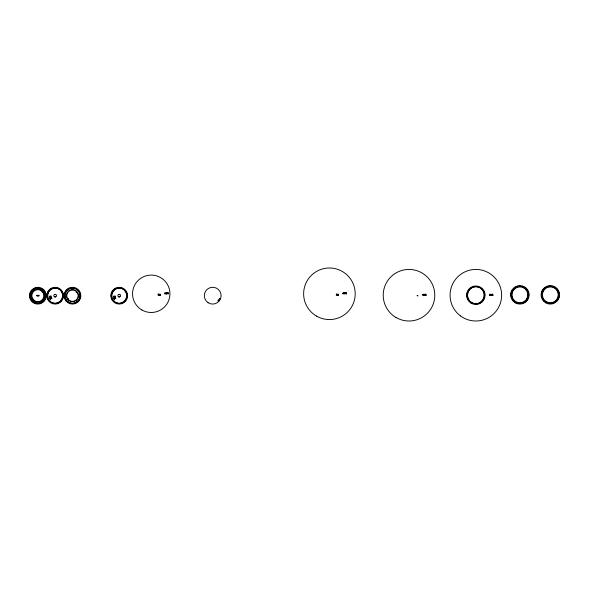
<?xml version="1.0" encoding="UTF-8"?>
<svg xmlns="http://www.w3.org/2000/svg" width="589" height="589" viewBox="0 0 589 589"><rect width="100%" height="100%" fill="white"/><g stroke="black" fill="none" stroke-linecap="round" stroke-linejoin="round"><path stroke-width="0.88" d="M115.451 297.828C115.127 299.227 116.57 297.872 115.473 297.806M166.113 292.91C164.029 293.175 168.285 292.667 166.201 292.947M423.874 295.185C421.812 295.428 426.016 295.03 423.955 295.258M489.879 295.185C489.01 296.311 489.695 292.807 489.555 294.794M490.011 295.258C491.123 294.323 490.379 296.451 489.481 294.861M50.367 297.843C50.279 298.608 51.42 298.417 50.382 297.747M114.443 297.754C115.569 298.078 114.303 298.895 114.48 297.879M51.574 297.695L51.405 298.373M55.808 296.827L54.49 296.827A1.318 1.318 0 0 1 54.49 294.537L55.808 294.537M119.876 296.827L118.558 296.827A1.318 1.318 0 0 1 118.558 294.537L119.876 294.537M51.596 297.688L51.854 298.373M32.955 299.249L33.536 299.241L33.418 299.808L32.947 299.241M51.405 298.498L51.854 298.498M113.913 298.505L114.34 297.695L113.994 298.343L113.648 297.688L113.868 298.468M54.49 296.827A1.318 1.318 0 0 0 56.47 295.678A1.318 1.318 0 0 0 54.49 294.537M78.3 294.176A6.023 6.023 0 0 1 78.308 297.173M78.072 297.894A6.023 6.023 0 0 1 77.343 299.212M76.865 299.801A6.023 6.023 0 0 1 74.332 301.406M73.603 301.597A6.023 6.023 0 0 1 68.081 299.801L68.199 299.212L67.595 299.219A6.023 6.023 0 0 1 66.866 297.901M66.631 297.18A6.023 6.023 0 0 1 66.631 294.183M66.866 293.462A6.023 6.023 0 0 1 67.595 292.137M68.074 291.555A6.023 6.023 0 0 1 70.606 289.95M71.335 289.759A6.023 6.023 0 0 1 73.596 289.759M74.324 289.95A6.023 6.023 0 0 1 76.857 291.548L76.739 292.144L77.336 292.137A6.023 6.023 0 0 1 78.065 293.455M118.558 296.827A1.318 1.318 0 0 0 120.539 295.678A1.318 1.318 0 0 0 118.558 294.537M470.287 301.929L470.994 302.024L470.287 301.929M514.315 301.561L515.022 301.656L514.315 301.561M544.744 301.561L545.451 301.656L544.744 301.561M29.87 296.598L30.584 296.694L29.87 296.598M45.095 294.662L45.809 294.758L45.095 294.662M47.179 296.598L47.886 296.694L47.179 296.598M62.405 294.662L63.111 294.758L62.405 294.662M64.503 296.598L65.21 296.694L64.503 296.598M79.729 294.662L80.435 294.758L79.729 294.662M111.247 296.598L111.954 296.694L111.247 296.598M126.473 294.662L127.18 294.758L126.473 294.662M483.355 298.49L484.062 298.586L483.355 298.49M527.398 298.122L528.112 298.218L527.398 298.122M557.835 298.122L558.541 298.218L557.835 298.122M476.707 286.725L477.392 286.917L476.737 286.629M520.75 286.335L521.456 286.438L520.75 286.335M551.179 286.335L551.886 286.438L551.179 286.335M30.356 298.454L31.062 298.557L30.356 298.454M44.617 292.799L45.324 292.902L44.646 292.704M47.657 298.454L48.364 298.557L47.657 298.454M61.926 292.799L62.603 292.991L61.948 292.704M64.981 298.454L65.688 298.557L64.981 298.454M79.25 292.799L79.927 292.991L79.272 292.704M111.726 298.454L112.433 298.557L111.726 298.454M125.994 292.799L126.672 292.991L126.017 292.704M467.018 296.142L467.725 296.245L467.018 296.142M511.038 295.766L511.745 295.869L511.038 295.766M541.475 295.766L542.182 295.869L541.475 295.766M478.592 303.114L479.299 303.225L478.592 303.114M522.634 302.753L523.341 302.864L522.634 302.753M553.064 302.753L553.77 302.864L553.064 302.753M31.283 300.14L31.99 300.25L31.283 300.14M43.689 291.106L44.396 291.216L43.689 291.106M48.585 300.14L49.292 300.25L48.585 300.14M50.978 296.252L50.978 296.252M60.998 291.106L61.705 291.216L60.998 291.106M65.909 300.14L66.616 300.25L65.909 300.14M78.322 291.106L79.029 291.216L78.322 291.106M112.654 300.14L113.36 300.25L112.654 300.14M115.046 296.252L115.046 296.252M125.067 291.106L125.774 291.216L125.067 291.106M158.11 294.971L158.809 295.089L158.11 294.971M158.124 294.139L158.831 294.25L158.124 294.139M159.663 295.244L160.37 295.354L159.663 295.244M159.685 294.228L160.392 294.338L159.685 294.228M164.559 293.727C165.207 294.677 165.163 291.216 164.559 293.727M165.406 293.727L166.113 293.837L165.406 293.727M166.201 293.727L166.908 293.837L166.201 293.727M167.57 292.77L168.277 292.88L167.57 292.77M167.688 293.727L168.395 293.837L167.688 293.727M336.29 294.971L336.996 295.089L336.29 294.971M336.312 294.139L337.011 294.25L336.312 294.139M337.843 295.244L338.55 295.354L337.843 295.244M337.865 294.228L338.572 294.338L337.865 294.228M342.739 293.727C343.409 294.691 343.35 291.216 342.739 293.727M343.586 293.727C344.97 293.985 345.412 293.653 343.586 293.727M343.586 292.895L344.293 293.005L343.586 292.895M344.381 292.851L345.088 292.961L344.381 292.851M345.75 292.77L346.457 292.88L345.75 292.77M345.868 293.727L346.575 293.837L345.868 293.727M422.32 294.382C422.909 296.812 423.012 293.933 422.32 294.382M423.16 294.331L423.866 294.448L423.16 294.331M423.962 294.286L424.669 294.397L423.962 294.286M425.324 294.213L426.031 294.323L425.324 294.213M425.449 295.163L426.156 295.273L425.449 295.163M482.398 290.149L483.105 290.259L482.398 290.149M490.011 294.331C491.336 294.581 491.911 294.147 490.011 294.331M490.806 295.163L491.513 295.273L490.806 295.163M492.176 294.213L492.883 294.323L492.176 294.213M492.294 295.163L493 295.273L492.294 295.163M526.441 289.766L527.148 289.876L526.441 289.766M556.877 289.766L557.584 289.876L556.877 289.766M468.888 289.759L469.595 289.876L468.888 289.759M512.916 289.376L513.623 289.493L512.916 289.376M543.352 289.376L544.059 289.493L543.352 289.376M32.601 301.531L33.301 301.656L32.601 301.531M42.371 289.7L43.078 289.817L42.371 289.7M49.903 301.531L50.61 301.656L49.903 301.531M59.68 289.7L60.387 289.817L59.68 289.7M67.227 301.531L67.934 301.656L67.227 301.531M77.004 289.7L77.711 289.817L77.004 289.7M113.972 301.531L114.678 301.656L113.972 301.531M123.749 289.7L124.456 289.817L123.749 289.7M471.951 302.923L472.658 303.041L471.951 302.923M515.979 302.555L516.686 302.672L515.979 302.555M546.415 302.555L547.122 302.672L546.415 302.555M483.908 296.613L484.607 296.738L483.908 296.613M527.95 296.238L528.657 296.363L527.95 296.238M558.387 296.238L559.086 296.363L558.387 296.238M49.594 296.525C50.625 296.341 49.675 295.59 49.638 296.495M51.14 296.245C50.499 297.659 50.544 294.839 51.14 296.245M113.662 296.525C114.649 296.311 113.751 295.619 113.699 296.495M115.208 296.245C114.583 297.644 114.612 294.846 115.208 296.245M474.763 286.659L475.47 286.784L474.763 286.659M518.799 286.269L519.505 286.394L518.799 286.269M549.235 286.269L549.942 286.394L549.235 286.269M34.221 302.562L34.928 302.687L34.221 302.562M40.751 288.669L41.451 288.794L40.751 288.669M51.53 302.562L52.237 302.687L51.53 302.562M58.053 288.669L58.76 288.794L58.053 288.669M68.854 302.562L69.554 302.687L68.854 302.562M75.377 288.669L76.084 288.794L75.377 288.669M115.599 302.562L116.305 302.687L115.599 302.562M122.122 288.669L122.829 288.794L122.122 288.669M467.46 298.019L468.167 298.152L467.46 298.019M511.488 297.651L512.187 297.776L511.488 297.651M541.917 297.651L542.624 297.776L541.917 297.651M480.315 302.194L481.014 302.326L480.315 302.194M524.357 301.833L525.057 301.966L524.357 301.833M554.786 301.833L555.493 301.966L554.786 301.833M36.054 303.151L36.761 303.283L36.054 303.151M38.918 288.073L39.625 288.205L38.918 288.073M53.363 303.151L54.063 303.283L53.363 303.151M56.227 288.073L56.927 288.205L56.227 288.073M70.687 303.151L71.387 303.283L70.687 303.151M73.551 288.073L74.251 288.205L73.551 288.073M117.432 303.151L118.131 303.283L117.432 303.151M120.296 288.073L120.995 288.205L120.296 288.073M481.088 288.706L481.787 288.838L481.088 288.706M525.13 288.315L525.83 288.455L525.13 288.315M555.56 288.315L556.266 288.455L555.56 288.315M467.843 291.386L468.542 291.526L467.843 291.386M511.863 291.003L512.57 291.143L511.863 291.003M542.3 291.003L542.999 291.143L542.3 291.003M36.503 295.501C37.644 297.703 42.15 294.176 36.503 295.501M37.004 287.947L37.703 288.087L37.004 287.947M37.976 303.269L38.675 303.409L37.976 303.269M54.306 287.947L55.005 288.087L54.306 287.947M55.285 303.269L55.984 303.409L55.285 303.269M71.63 287.947L72.329 288.087L71.63 287.947M72.602 303.269L73.308 303.409L72.602 303.269M118.374 287.947L119.074 288.087L118.374 287.947M119.346 303.269L120.053 303.409L119.346 303.269M473.806 303.512L474.506 303.652L473.806 303.512M517.834 303.144L518.541 303.291L517.834 303.144M548.271 303.144L548.97 303.291L548.271 303.144M484.018 294.662L484.718 294.802L484.018 294.662M528.068 294.286L528.767 294.426L528.068 294.286M558.497 294.286L559.197 294.426L558.497 294.286M35.112 288.308L35.811 288.455L35.112 288.308M39.868 302.901L40.567 303.048L39.868 302.901M52.421 288.308L53.12 288.455L52.421 288.308M57.17 302.901L57.869 303.048L57.17 302.901M69.745 288.308L70.444 288.455L69.745 288.308M74.494 302.901L75.193 303.048L74.494 302.901M116.489 288.308L117.189 288.455L116.489 288.308M121.238 302.901L121.938 303.048L121.238 302.901M472.864 287.027L473.563 287.182L472.864 287.027M516.892 286.644L517.591 286.791L516.892 286.644M547.328 286.644L548.028 286.791L547.328 286.644M468.321 299.757L469.021 299.911L468.321 299.757M512.349 299.389L513.048 299.536L512.349 299.389M542.778 299.389L543.478 299.536L542.778 299.389M481.787 300.913L482.487 301.067L481.787 300.913M525.83 300.545L526.529 300.699L525.83 300.545M556.266 300.545L556.958 300.699L556.266 300.545M33.374 289.125L34.074 289.28L33.374 289.125M41.605 302.076L42.305 302.231L41.605 302.076M50.683 289.125L51.376 289.28L50.683 289.125M58.915 302.076L59.607 302.231L58.915 302.076M68 289.125L68.699 289.28L68 289.125M76.239 302.076L76.931 302.231L76.239 302.076M114.745 289.125L115.444 289.28L114.745 289.125M122.983 302.076L123.675 302.231L122.983 302.076M479.483 287.594L480.182 287.749L479.483 287.594M523.525 287.204L524.217 287.366L523.525 287.204M553.954 287.204L554.654 287.366L553.954 287.204M467.187 293.204L467.887 293.366L467.187 293.204M511.215 292.829L511.907 292.991L511.215 292.829M541.644 292.829L542.344 292.991L541.644 292.829M31.894 290.348L32.586 290.51L31.894 290.348M43.085 300.846L43.785 301.008L43.085 300.846M49.196 290.348L49.896 290.51L49.196 290.348M60.395 300.846L61.094 301.008L60.395 300.846M66.52 290.348L67.22 290.51L66.52 290.348M77.719 300.846L78.411 301.008L77.719 300.846M113.265 290.348L113.964 290.51L113.265 290.348M124.463 300.846L125.155 301.008L124.463 300.846M217.952 300.846L218.652 301.008L217.952 300.846M475.743 303.666L476.442 303.828L475.743 303.666M519.778 303.306L520.477 303.468L519.778 303.306M550.214 303.306L550.906 303.468L550.214 303.306M483.687 292.733L484.386 292.902L483.687 292.733M527.737 292.35L528.429 292.519L527.737 292.35M558.166 292.35L558.865 292.519L558.166 292.35M30.768 291.901L31.46 292.07L30.768 291.901M44.219 299.286L44.911 299.455L44.219 299.286M48.07 291.901L48.762 292.07L48.07 291.901M61.528 299.286L62.22 299.455L61.528 299.286M65.394 291.901L66.086 292.07L65.394 291.901M78.845 299.286L79.544 299.455L78.845 299.286M112.138 291.901L112.83 292.07L112.138 291.901M125.59 299.286L126.289 299.455L125.59 299.286M219.086 299.286L219.778 299.455L219.086 299.286M471.097 287.83L471.76 288.087L471.134 287.741M515.125 287.439L515.817 287.609L515.125 287.439M545.561 287.439L546.253 287.609L545.561 287.439M469.558 301.251L470.25 301.428L469.558 301.251M513.586 300.883L514.278 301.06L513.586 300.883M544.015 300.883L544.707 301.06L544.015 300.883M30.061 293.683L30.753 293.859L30.061 293.683M44.926 297.489L45.618 297.673L44.926 297.489M47.363 293.683L48.055 293.859L47.363 293.683M62.235 297.489L62.927 297.673L62.235 297.489M64.687 293.683L65.379 293.859L64.687 293.683M79.559 297.489L80.251 297.673L79.559 297.489M111.431 293.683L112.124 293.859L111.431 293.683M126.304 297.489L126.996 297.673L126.304 297.489M482.936 299.322L483.628 299.507L482.936 299.322M526.978 298.954L527.67 299.131L526.978 298.954M557.415 298.954L558.107 299.131L557.415 298.954M477.672 286.88L478.364 287.057L477.672 286.88M521.714 286.49L522.399 286.674L521.714 286.49M552.143 286.49L552.835 286.674L552.143 286.49M29.818 295.59L30.51 295.774L29.818 295.59M45.169 295.582L45.861 295.766L45.169 295.582M47.127 295.59L47.819 295.774L47.127 295.59M62.471 295.582L63.163 295.766L62.471 295.582M64.451 295.59L65.136 295.774L64.451 295.59M79.795 295.582L80.487 295.766L79.795 295.582M111.196 295.59L111.888 295.774L111.196 295.59M126.539 295.582L127.231 295.766L126.539 295.582M466.974 295.126L467.659 295.31L466.974 295.126M510.994 294.75L511.686 294.934L510.994 294.75M541.431 294.75L542.116 294.934L541.431 294.75M477.672 303.379L478.364 303.563L477.672 303.379M521.714 303.011L522.399 303.202L521.714 303.011M552.143 303.011L552.835 303.202L552.143 303.011M30.061 297.497L30.753 297.688L30.061 297.497M44.926 293.668L45.618 293.859L44.926 293.668M47.37 297.497L48.055 297.688L47.37 297.497M62.235 293.668L62.92 293.859L62.235 293.668M64.694 297.497L65.379 297.688L64.694 297.497M79.552 293.668L80.244 293.859L79.552 293.668M111.439 297.497L112.124 297.688L111.439 297.497M126.304 293.668L126.988 293.859L126.304 293.668M482.936 290.929L483.621 291.121L482.936 290.929M526.978 290.546L527.67 290.738L526.978 290.546M557.415 290.546L558.1 290.738L557.415 290.546M469.558 289L470.243 289.199L469.558 289M513.586 288.617L514.271 288.816L513.586 288.617M544.015 288.617L544.707 288.816L544.015 288.617M30.775 299.278L31.46 299.477L30.775 299.278M44.219 291.879L44.904 292.078L44.219 291.879M48.077 299.278L48.769 299.477L48.077 299.278M61.521 291.879L62.213 292.078L61.558 291.791M65.401 299.278L66.086 299.477L65.401 299.278M78.845 291.879L79.493 292.159L78.882 291.791M112.146 299.278L112.83 299.477L112.146 299.278M125.59 291.879L126.237 292.159L125.626 291.791M471.097 302.429L471.789 302.628L471.097 302.429M515.125 302.061L515.817 302.26L515.125 302.061M545.561 302.061L546.246 302.26L545.561 302.061M483.694 297.519L484.379 297.725L483.694 297.519M527.737 297.151L528.429 297.349L527.737 297.151M558.173 297.151L558.858 297.349L558.173 297.151M475.75 286.585L476.435 286.791L475.75 286.585M519.785 286.202L520.47 286.401L519.785 286.202M550.222 286.202L550.906 286.401L550.222 286.202M31.909 300.832L32.594 301.038L31.909 300.832M43.085 290.318L43.77 290.524L43.085 290.318M49.211 300.832L49.896 301.038L49.211 300.832M60.395 290.318L61.079 290.524L60.395 290.318M66.535 300.832L67.22 301.038L66.535 300.832M77.719 290.318L78.403 290.524L77.719 290.318M113.279 300.832L113.964 301.038L113.279 300.832M124.463 290.318L125.148 290.524L124.463 290.318M467.195 297.047L467.88 297.254L467.195 297.047M511.223 296.672L511.907 296.885L511.223 296.672M541.652 296.672L542.336 296.885L541.652 296.672M479.49 302.658L480.175 302.871L479.49 302.658M523.533 302.297L524.21 302.503L523.533 302.297M553.962 302.297L554.647 302.503L553.962 302.297M33.389 302.054L34.074 302.267L33.389 302.054M41.605 289.089L42.29 289.302L41.605 289.089M50.698 302.054L51.376 302.267L50.698 302.054M58.915 289.089L59.592 289.302L58.915 289.089M68.022 302.054L68.699 302.267L68.022 302.054M76.231 289.089L76.916 289.302L76.231 289.089M114.767 302.054L115.444 302.267L114.767 302.054M122.976 289.089L123.661 289.302L122.976 289.089M481.795 289.346L482.479 289.56L481.795 289.346M525.837 288.956L526.522 289.17L525.837 288.956M556.274 288.956L556.951 289.17L556.274 288.956M468.329 290.495L469.013 290.716L468.329 290.495M512.356 290.112L513.034 290.333L512.356 290.112M542.786 290.112L543.47 290.333L542.786 290.112M35.134 302.864L35.811 303.085L35.134 302.864M39.868 288.264L40.545 288.485L39.868 288.264M52.436 302.864L53.12 303.085L52.436 302.864M57.17 288.264L57.855 288.485L57.17 288.264M69.76 302.864L70.444 303.085L69.76 302.864M74.494 288.264L75.171 288.485L74.494 288.264M116.504 302.864L117.189 303.085L116.504 302.864M121.238 288.264L121.923 288.485L121.238 288.264M472.871 303.225L473.556 303.445L472.871 303.225M516.906 302.856L517.584 303.077L516.906 302.856M547.336 302.856L548.02 303.077L547.336 302.856M417.181 295.597L417.859 295.818L417.181 295.597M484.025 295.597L484.71 295.818L484.025 295.597M528.075 295.222L528.753 295.442L528.075 295.222M558.512 295.222L559.189 295.442L558.512 295.222M37.976 287.903L38.653 288.131L37.976 287.903M37.026 303.225L37.703 303.453L37.026 303.225M55.285 287.903L55.962 288.131L55.285 287.903M54.328 303.225L55.005 303.453L54.328 303.225M72.609 287.903L73.286 288.131L72.609 287.903M71.652 303.225L72.329 303.453L71.652 303.225M119.353 287.903L120.031 288.131L119.353 287.903M118.396 303.225L119.074 303.453L118.396 303.225M473.814 286.74L474.491 286.968L473.814 286.74M517.849 286.357L518.526 286.585L517.893 286.269M548.285 286.357L548.963 286.585L548.322 286.269M467.857 298.866L468.491 299.183L467.894 298.785M511.878 298.498L512.511 298.814L511.922 298.417M542.314 298.498L542.948 298.814L542.351 298.417M42.261 291.54L42.143 292.115L42.725 292.107L42.246 291.533M68.538 298.94L68.81 300.11A5.75 5.75 0 0 0 77.505 292.902L76.401 292.416L76.128 291.246A5.75 5.75 0 0 0 67.433 298.454L68.538 298.94M481.095 301.553L481.773 301.782L481.095 301.553M525.145 301.185L525.815 301.421L525.145 301.185M555.574 301.185L556.252 301.421L555.574 301.185M36.062 288.021L36.732 288.257L36.062 288.021M38.948 303.099L39.618 303.335L38.948 303.099M53.363 288.021L54.041 288.257L53.363 288.021M56.249 303.099L56.927 303.335L56.249 303.099M70.687 288.021L71.365 288.257L70.687 288.021M73.573 303.099L74.251 303.335L73.573 303.099M117.432 288.021L118.109 288.257L117.432 288.021M120.318 303.099L120.995 303.335L120.318 303.099M480.329 288.058L480.999 288.293L480.329 288.058M524.372 287.675L525.042 287.911L524.372 287.675M554.801 287.675L555.479 287.911L554.801 287.675M467.475 292.232L468.152 292.475L467.475 292.232M511.502 291.849L512.172 292.092L511.502 291.849M541.932 291.849L542.609 292.092L541.932 291.849M34.228 288.617L34.906 288.86L34.228 288.617M40.774 302.496L41.451 302.739L40.774 302.496M51.537 288.617L52.207 288.86L51.537 288.617M58.083 302.496L58.753 302.739L58.083 302.496M68.861 288.617L69.531 288.86L68.861 288.617M75.407 302.496L76.077 302.739L75.407 302.496M115.606 288.617L116.276 288.86L115.606 288.617M122.151 302.496L122.821 302.739L122.151 302.496M474.786 303.6L475.456 303.843L474.786 303.6M518.813 303.232L519.491 303.475L518.813 303.232M549.25 303.232L549.92 303.475L549.25 303.232M483.922 293.639L484.592 293.889L483.922 293.639M527.965 293.263L528.642 293.506L527.965 293.263M558.401 293.263L559.071 293.506L558.401 293.263M32.609 289.641L33.279 289.891L32.609 289.641M42.401 301.465L43.071 301.715L42.401 301.465M49.918 289.641L50.588 289.891L49.918 289.641M59.703 301.465L60.372 301.715L59.703 301.465M67.234 289.641L67.904 289.891L67.234 289.641M77.026 301.465L77.696 301.715L77.026 301.465M113.979 289.641L114.656 289.891L113.979 289.641M123.771 301.465L124.441 301.715L123.771 301.465M471.973 287.336L472.643 287.579L471.973 287.336M516.001 286.946L516.671 287.196L516.001 286.946M546.43 286.946L547.1 287.196L546.43 286.946M468.91 300.493L469.58 300.743L468.91 300.493M512.938 300.125L513.601 300.375L512.938 300.125M543.367 300.125L544.037 300.375L543.367 300.125M31.291 291.047L31.961 291.297L31.291 291.047M43.719 300.059L44.381 300.309L43.719 300.059M48.6 291.047L49.27 291.297L48.6 291.047M61.02 300.059L61.69 300.309L61.02 300.059M65.924 291.047L66.594 291.297L65.924 291.047M78.344 300.059L79.014 300.309L78.344 300.059M112.668 291.047L113.338 291.297L112.668 291.047M125.089 300.059L125.759 300.309L125.089 300.059M218.578 300.059L219.248 300.309L218.578 300.059M482.42 300.103L483.083 300.361L482.42 300.103M526.463 299.735L527.133 299.992L526.463 299.735M556.899 299.735L557.562 299.992L556.899 299.735M478.614 287.137L479.277 287.395L478.614 287.137M522.649 286.755L523.319 287.012L522.649 286.755M553.086 286.755L553.748 287.012L553.086 286.755M30.37 292.726L31.033 292.991L30.37 292.726M44.646 298.365L45.309 298.63L44.646 298.365M47.672 292.726L48.342 292.991L47.672 292.726M61.948 298.365L62.611 298.63L61.948 298.365M64.996 292.726L65.666 292.991L64.996 292.726M79.272 298.365L79.935 298.63L79.272 298.365M111.741 292.726L112.411 292.991L111.741 292.726M126.017 298.365L126.679 298.63L126.017 298.365M219.506 298.365L220.168 298.63L219.506 298.365M467.04 294.117L467.703 294.375L467.04 294.117M511.061 293.742L511.731 293.999L511.061 293.742M541.497 293.742L542.16 293.999L541.497 293.742M476.729 303.534L477.392 303.799L476.729 303.534M520.772 303.166L521.434 303.431L520.772 303.166M551.201 303.166L551.864 303.431L551.201 303.166M483.378 291.761L484.04 292.034L483.378 291.761M527.427 291.386L528.083 291.651L527.427 291.386M557.857 291.386L558.519 291.651L557.857 291.386M29.892 294.588L30.554 294.853L29.892 294.588M45.125 296.503L45.787 296.768L45.125 296.503M47.201 294.588L47.864 294.853L47.201 294.588M62.427 296.503L63.089 296.768L62.427 296.503M64.525 294.588L65.188 294.853L64.525 294.588M79.751 296.503L80.413 296.768L79.751 296.503M111.269 294.588L111.932 294.853L111.269 294.588M126.495 296.503L127.158 296.768L126.495 296.503M470.309 288.323L470.972 288.595L470.309 288.323M514.337 287.94L515 288.212L514.337 287.94M544.766 287.94L545.429 288.212L544.766 287.94M50.279 297.717C50.058 300.096 49.189 296.245 49.925 298.343L50.279 297.717M50.33 299.175L50.124 299.794L50.757 299.668L50.33 299.175M67.654 299.175L67.448 299.794L68.081 299.668L67.654 299.175M114.399 299.175L114.192 299.794L114.826 299.668L114.399 299.175M33.19 302.68A8.408 8.408 0 0 0 46.229 296.201A8.408 8.408 0 0 0 34.096 288.154A8.408 8.408 0 0 0 33.19 302.68M33.853 300.942A6.604 6.604 0 0 0 44.389 296.503A6.604 6.604 0 0 0 35.274 289.597A6.604 6.604 0 0 0 33.853 300.942M34.184 300.5A6.052 6.052 0 0 0 43.844 296.429A6.052 6.052 0 0 0 35.487 290.097A6.052 6.052 0 0 0 34.184 300.5M50.499 302.68A8.408 8.408 0 0 0 63.531 296.201A8.408 8.408 0 0 0 51.405 288.154A8.408 8.408 0 0 0 50.499 302.68M67.823 302.68A8.408 8.408 0 0 0 80.855 296.201A8.408 8.408 0 0 0 68.729 288.154A8.408 8.408 0 0 0 67.823 302.68M114.568 302.68A8.408 8.408 0 0 0 127.599 296.201A8.408 8.408 0 0 0 115.473 288.154A8.408 8.408 0 0 0 114.568 302.68M141.89 309.976A18.701 18.701 0 0 0 169.941 293.778A18.701 18.701 0 0 0 141.89 277.588A18.701 18.701 0 0 0 141.89 309.976M316.529 316.109A25.783 25.783 0 0 0 355.204 293.778A25.783 25.783 0 0 0 316.529 271.448A25.783 25.783 0 0 0 316.529 316.109M396.11 317.552A25.783 25.783 0 0 0 434.785 295.222A25.783 25.783 0 0 0 396.11 272.891A25.783 25.783 0 0 0 396.11 317.552M460.495 315.932A25.783 25.783 0 0 0 501.467 298.159A25.783 25.783 0 0 0 465.59 271.566A25.783 25.783 0 0 0 460.495 315.932M470.773 302.952A9.247 9.247 0 0 0 485.078 295.744A9.247 9.247 0 0 0 471.693 286.961A9.247 9.247 0 0 0 470.773 302.952M515.265 302.842A9.233 9.233 0 0 0 529.113 294.846A9.233 9.233 0 0 0 515.265 286.85A9.233 9.233 0 0 0 515.265 302.842M515.544 301.458A7.915 7.915 0 0 0 527.781 295.295A7.915 7.915 0 0 0 516.325 287.778A7.915 7.915 0 0 0 515.544 301.458M545.974 301.458A7.915 7.915 0 0 0 558.217 295.295A7.915 7.915 0 0 0 546.761 287.778A7.915 7.915 0 0 0 545.974 301.458M545.701 302.842A9.233 9.233 0 0 0 559.55 294.846A9.233 9.233 0 0 0 545.701 286.85A9.233 9.233 0 0 0 545.701 302.842M208.057 302.68A8.408 8.408 0 0 0 221.089 296.201A8.408 8.408 0 0 0 208.962 288.154A8.408 8.408 0 0 0 208.057 302.68"/></g></svg>
